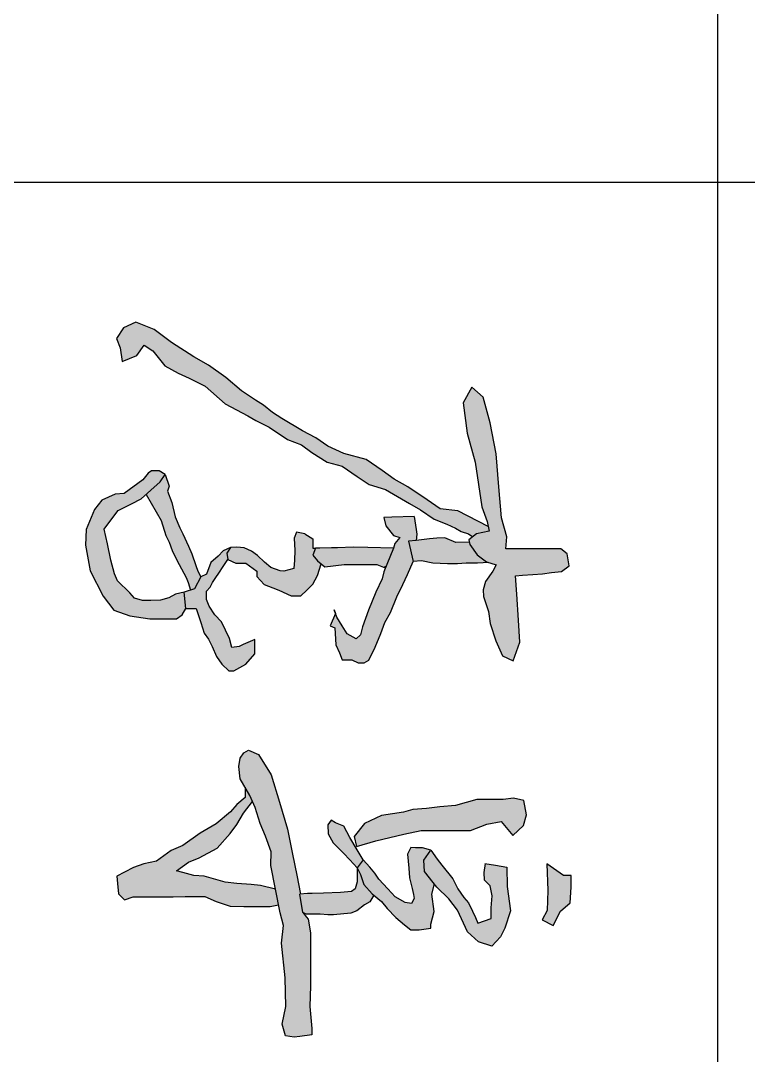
# Model space of a CAD drawing. Extents: x 14207793 to 14719554, y -1675802 to -1228715.
# Drawn here: x 14473451 to 14474362, y -1673702 to -1672406 of the extents above; entities that cross this region are included whole.
import ezdxf

# ---------------------------------------------------------------- set-up
doc = ezdxf.new("R2010")
doc.units = 0
doc.header["$LTSCALE"] = 500
doc.header["$MEASUREMENT"] = 0
doc.layers.get('0').update_dxf_attribs({"linetype": 'CONTINUOUS'})
doc.layers.add('PUB_TITLE', color=4, linetype='CONTINUOUS')

# ---------------------------------------------------------------- blocks, each defined once
blk = doc.blocks.new('54598989')
for points in [[(3419465.2, -2077893.2), (3419418.5, -2077841.5), (3419332.8, -2077835.4), (3419268.5, -2077835.4), (3419268.5, -2077878.2), (3419204.2, -2077970), (3419351.2, -2077963.8), (3419461.4, -2077966.9), (3419513.4, -2077994.4), (3419544.7, -2077935.2)], [(3417606, -2078046.2), (3417602.2, -2077993.1), (3417594.8, -2077944.2), (3417589.3, -2077889.3), (3417558.2, -2077845.3), (3417492.2, -2077856.3), (3417465, -2077891.6), (3417465, -2078016.8), (3417465, -2078195.6), (3417397.6, -2078190.2), (3417293.1, -2078219.5), (3417122.7, -2078234.1), (3416939.5, -2078249.9), (3416768.1, -2078282.1), (3416627, -2078320.6), (3416572, -2078382.8), (3416658.1, -2078430.4), (3416824.9, -2078408.5), (3416986.2, -2078364.5), (3417231.8, -2078327.9), (3417314.3, -2078298.6), (3417367.4, -2078287.6), (3417381.7, -2078356.6), (3417415.1, -2078399.3), (3417440.8, -2078393.8), (3417497.6, -2078353.5), (3417536.1, -2078302.3), (3417552.6, -2078249.1), (3417587.4, -2078267.5), (3417644.2, -2078307.7), (3417690, -2078320.6), (3417726.7, -2078318.7), (3417811, -2078291.3), (3417877, -2078282.1), (3417972.3, -2078251), (3418054.8, -2078214.4), (3418082.3, -2078155.8), (3417979.6, -2078119.1), (3417858.7, -2078126.5), (3417713.9, -2078135.6), (3417613, -2078142.9), (3417610.1, -2078103)], [(3419018.9, -2078390.4), (3418984.5, -2078301), (3418970.7, -2078221.9), (3419046.4, -2078156.6), (3418991.3, -2078098.1), (3418932.8, -2078080.9), (3418854.1, -2078095.7), (3418840.4, -2078152.5), (3418848.2, -2078211.2), (3418848.2, -2078356.1), (3418881.5, -2078473.5), (3418889.4, -2078560.3), (3418897.2, -2078632.8), (3418903.1, -2078709.1), (3418918.8, -2078760), (3418936.3, -2078882), (3418981, -2078974.8), (3419053.3, -2079033.2), (3419108.3, -2079019.5), (3419077.4, -2078912.9), (3419039.5, -2078758.2), (3419018.9, -2078662), (3419018.9, -2078596.6), (3419018.9, -2078469.4)], [(3419505.8, -2078277.1), (3419530.7, -2078349.3), (3419500.8, -2078363.1), (3419465.2, -2078379.6), (3419419.2, -2078400.8), (3419389.1, -2078427.3), (3419341.4, -2078460.8), (3419286.6, -2078487.3), (3419210.9, -2078549.2), (3419177.5, -2078574.2), (3419129, -2078610.4), (3419184, -2078648.2), (3419246, -2078644.8), (3419332, -2078576), (3419397.4, -2078510.7), (3419459.3, -2078462.6), (3419579.8, -2078407.5), (3419634.8, -2078345.7), (3419658.9, -2078273.5), (3419607.3, -2078225.3), (3419559.1, -2078201.3), (3419462.8, -2078170.3), (3419328.6, -2078187.5), (3419222.7, -2078190.1), (3419211.6, -2078252.8), (3419202, -2078307.3), (3419251.2, -2078316), (3419293.7, -2078312.5), (3419325.5, -2078282.4), (3419380.3, -2078271.8), (3419445.7, -2078277.1)], [(3417078.9, -2078811.6), (3417032.7, -2078877.8), (3416971.2, -2078966.2), (3416937.4, -2079089.4), (3416897, -2079178.7), (3416850.8, -2079245), (3416813.4, -2079317), (3416744.1, -2079432.3), (3416712.4, -2079484.2), (3416672, -2079533.2), (3416643.2, -2079576.4), (3416591.6, -2079653.7), (3416518.9, -2079741.7), (3416449.7, -2079836.8), (3416403.5, -2079917.4), (3416325.7, -2080041.3), (3416253.6, -2080136.4), (3416213.2, -2080237.3), (3416244.9, -2080306.4), (3416302.6, -2080343.9), (3416354.5, -2080323.7), (3416429.5, -2080312.2), (3416397.8, -2080231.5), (3416340.1, -2080191.2), (3416372, -2080144.7), (3416454.7, -2080076.8), (3416494.5, -2080004.5), (3416522.6, -2079944.1), (3416565.4, -2079855.5), (3416663.1, -2079744.3), (3416729.5, -2079620.3), (3416756.1, -2079576.1), (3416793, -2079502.3), (3416861.2, -2079401.2), (3416890.8, -2079323), (3416932.1, -2079266.9), (3416986.7, -2079181.4), (3417008.9, -2079098.8), (3417065, -2079016.1), (3417109.8, -2078950.2), (3417136.2, -2078860.4), (3417174.6, -2078792.6), (3417214.4, -2078727.7), (3417248.4, -2078665.7), (3417300.1, -2078590.5), (3417328.1, -2078521.1), (3417350.3, -2078473.9), (3417369.5, -2078441.5), (3417381.3, -2078401.6), (3417398.4, -2078378), (3417381.7, -2078356.6), (3417367.4, -2078287.6), (3417340.9, -2078293.1), (3417254.8, -2078460), (3417243.3, -2078558), (3417194.2, -2078630), (3417122.1, -2078736.7)], [(3417547.8, -2078518.4), (3417547.8, -2078462.6), (3417544.3, -2078414.4), (3417544.3, -2078351.2), (3417539.9, -2078289.9), (3417536.1, -2078302.3), (3417497.6, -2078353.5), (3417440.8, -2078393.8), (3417427.9, -2078396.6), (3417428.9, -2078471.9), (3417402.8, -2078531.4), (3417404.7, -2078575.9), (3417408.4, -2078616.8), (3417417.7, -2078691.1), (3417421.4, -2078731.9), (3417534.8, -2078707.8), (3417531.1, -2078661.4), (3417544.1, -2078598.2)], [(3419559.2, -2078609.8), (3419536.4, -2078609.8), (3419467.7, -2078591.2), (3419372, -2078604), (3419314.8, -2078589.8), (3419246, -2078644.8), (3419184, -2078648.2), (3419129, -2078610.4), (3419114.4, -2078655), (3419114.4, -2078694.9), (3419113, -2078720.5), (3419150, -2078737.5), (3419228.3, -2078730.4), (3419281, -2078727.6), (3419339.4, -2078713.4), (3419373.4, -2078705.1), (3419395, -2078702), (3419423.5, -2078716.2), (3419416.4, -2078751.8), (3419385, -2078807.3), (3419340.9, -2078847.1), (3419287.6, -2078896.8), (3419254.8, -2078918.2), (3419221.9, -2078946.8), (3419181.9, -2078983.9), (3419226.2, -2079015.3), (3419261.9, -2078996.8), (3419317.7, -2078979.6), (3419369.1, -2078932.5), (3419412, -2078882.5), (3419450.6, -2078851.1), (3419500.6, -2078802.6), (3419540.6, -2078754), (3419568.6, -2078720.1), (3419568.6, -2078674)], [(3417661.2, -2078763.5), (3417605.5, -2078737.5), (3417534.8, -2078707.8), (3417421.4, -2078731.9), (3417417.7, -2078691.1), (3417384.3, -2078686.5), (3417357.8, -2078690.7), (3417285.7, -2078702.2), (3417289.5, -2078824.8), (3417291.3, -2078869.4), (3417337.8, -2078858.2), (3417391.7, -2078815.5), (3417401, -2078780.2), (3417434.4, -2078808.1), (3417460.5, -2078815.5), (3417590.6, -2078869.4), (3417629.6, -2078878.6), (3417704, -2078913.9), (3417802.5, -2078952.9), (3417895.4, -2078986.4), (3417940, -2078997.5), (3417960.5, -2079021.6), (3417934.5, -2079071.8), (3417889.9, -2079099.6), (3417841.5, -2079127.5), (3417821.1, -2079134.9), (3417889.9, -2079164.6), (3417900.7, -2079139.5), (3417994, -2079133.1), (3418038.6, -2079114.5), (3418077.6, -2079098.2), (3418077.6, -2079045.8), (3418094.3, -2079010.5), (3418094.3, -2078977.1), (3418079.5, -2078951.1), (3418007, -2078917.6), (3417932.6, -2078886.1), (3417871.3, -2078863.8), (3417815.5, -2078832.2), (3417730, -2078796.9)], [(3417551.2, -2078990.5), (3417551.2, -2078941.9), (3417551.2, -2078906.7), (3417570.2, -2078860.9), (3417460.5, -2078815.5), (3417457.3, -2078957), (3417455.5, -2079037.4), (3417459, -2079124.6), (3417459, -2079158.1), (3417460.7, -2079221.7), (3417460.7, -2079246.9), (3417499.2, -2079260.3), (3417531.1, -2079235.1), (3417563, -2079194.9), (3417551.2, -2079087.7), (3417551.2, -2079027.4)], [(3419475.1, -2079050.3), (3419462.7, -2079017.3), (3419429.7, -2078976.1), (3419413.2, -2078946.2), (3419377, -2078923.3), (3419369.1, -2078932.5), (3419317.7, -2078979.6), (3419261.9, -2078996.8), (3419226.2, -2079015.3), (3419303.8, -2079015.3), (3419341.9, -2079026.8), (3419356.4, -2079047.4), (3419361.5, -2079107.2), (3419364.7, -2079202.3), (3419367.8, -2079264.2), (3419367.8, -2079289.9), (3419371.9, -2079332.2), (3419473.1, -2079316.6), (3419482.4, -2079297), (3419482.4, -2079283.6), (3419482.4, -2079219.7), (3419484.5, -2079177.4), (3419484.5, -2079147.5)], [(3419144.8, -2079090.7), (3419180.9, -2079056.7), (3419226.2, -2079015.3), (3419181.9, -2078983.9), (3419126.1, -2079016.2), (3419057.5, -2079056), (3418995.6, -2079089.2), (3418976.6, -2079135), (3418963.2, -2079158.7), (3418987.9, -2079177.3), (3419038.5, -2079176.2), (3419088, -2079148.4)], [(3417724, -2079327.8), (3417692.3, -2079294.6), (3417659.2, -2079261.5), (3417610.9, -2079234.4), (3417547, -2079215), (3417531.1, -2079235.1), (3417499.2, -2079260.3), (3417460.7, -2079246.9), (3417460.7, -2079259.9), (3417410, -2079259.9), (3417381.7, -2079304.6), (3417372.2, -2079351.7), (3417405.3, -2079363.8), (3417473.2, -2079360.8), (3417527.5, -2079362.3), (3417572.7, -2079365.3), (3417587.8, -2079421.1), (3417586.3, -2079440.6), (3417568.2, -2079491.9), (3417538.1, -2079528), (3417500.5, -2079566.6), (3417477.9, -2079599.7), (3417459.8, -2079638.9), (3417455.3, -2079681.1), (3417456.8, -2079714.3), (3417488.5, -2079735.3), (3417523.1, -2079729.3), (3417542.7, -2079685.6), (3417542.7, -2079652.5), (3417542.7, -2079631.4), (3417572.9, -2079590.7), (3417587.9, -2079570.5), (3417616.9, -2079570.5), (3417662.2, -2079529.7), (3417680.3, -2079481.5), (3417692.8, -2079448), (3417724, -2079380.5)], [(3419213.1, -2079492.1), (3419473.5, -2079441.8), (3419544.1, -2079423.3), (3419642.5, -2079434.4), (3419833.8, -2079414), (3419991.6, -2079410.3), (3420088.2, -2079430.7), (3420153.2, -2079412.1), (3420161.3, -2079364.1), (3420156.9, -2079332.4), (3420147.6, -2079265.6), (3420112.4, -2079265.6), (3419991.6, -2079276.7), (3419876.5, -2079274.5), (3419742.8, -2079274.5), (3419583.7, -2079274.5), (3419509.8, -2079286.6), (3419498.6, -2079295.8), (3419473.1, -2079316.6), (3419371.9, -2079332.2), (3419371.6, -2079329), (3419266.4, -2079349.7), (3419149.7, -2079372.7), (3419012.8, -2079399.7), (3418863.8, -2079444.6), (3418712.1, -2079490.3), (3418600.8, -2079561.5), (3418576.1, -2079616.4), (3418590.9, -2079642.4), (3418620.6, -2079660.9), (3418667.1, -2079668.4), (3418733.9, -2079660.9), (3418826.8, -2079609), (3418891.8, -2079579.3), (3418980.9, -2079551.5), (3419051.5, -2079521.8), (3419136.9, -2079490.2)], [(3419438.3, -2079548.3), (3419438.3, -2079496.3), (3419429.4, -2079450.3), (3419343.3, -2079467), (3419322.7, -2079549.7), (3419317.2, -2079601.7), (3419311.6, -2079679.6), (3419304.2, -2079744.6), (3419272.6, -2079860.3), (3419268.9, -2079917.9), (3419252.2, -2079979.1), (3419242.7, -2080013.8), (3419194.6, -2079947.5), (3419170.5, -2079888.2), (3419116.6, -2079788), (3419036.8, -2079717.5), (3418986.6, -2079680.4), (3418923.5, -2079643.2), (3418859.3, -2079594.1), (3418826.8, -2079609), (3418780.4, -2079635), (3418838, -2079635), (3418875.2, -2079680.4), (3418916, -2079715.6), (3418982.9, -2079793.5), (3419034.9, -2079882.6), (3419101.8, -2079979.1), (3419129.6, -2080042.2), (3419189.2, -2080124.2), (3419204.1, -2080192.9), (3419224.5, -2080250.4), (3419250.5, -2080300.5), (3419272, -2080342), (3419311.8, -2080339.5), (3419369.4, -2080333.9), (3419402.8, -2080300.5), (3419386.1, -2080252.3), (3419386.1, -2080136.5), (3419386.1, -2080112.4), (3419386.1, -2080030.7), (3419384.5, -2079965.8), (3419384.5, -2079902.7), (3419384.5, -2079856.3), (3419412.3, -2079795.1), (3419436.5, -2079717.1), (3419438.3, -2079641.1)], [(3417930.5, -2079860.9), (3417962.6, -2079836.4), (3418004.3, -2079816.3), (3418058.4, -2079791.6), (3418101.7, -2079763.8), (3418137.3, -2079725.2), (3418137.3, -2079695.9), (3418101.7, -2079631), (3418044.5, -2079580.1), (3417965.7, -2079580.1), (3417993.5, -2079644.9), (3418004.3, -2079668.1), (3418009, -2079708.2), (3417959.5, -2079720.6), (3417866.8, -2079765.4), (3417829.7, -2079800.9), (3417780.2, -2079833.3), (3417744.7, -2079847.2), (3417724.6, -2079847.2), (3417698.3, -2079847.2), (3417676.7, -2079827.1), (3417650.4, -2079814.8), (3417628.8, -2079799.3), (3417593.2, -2079776.2), (3417567.7, -2079759.6), (3417523.1, -2079729.3), (3417488.5, -2079735.3), (3417456.8, -2079714.3), (3417475.2, -2079754.8), (3417504.5, -2079782.9), (3417540.3, -2079823), (3417604.3, -2079848), (3417618.4, -2079879.4), (3417685.7, -2079913.2), (3417702.8, -2079970.6), (3417793.6, -2079962.4), (3417793.6, -2079929.1), (3417793.6, -2079904.4), (3417871.4, -2079879.7)], [(3417622.8, -2079959), (3417649.7, -2079947.9), (3417692.6, -2079936.4), (3417685.7, -2079913.2), (3417618.4, -2079879.4), (3417588.5, -2079894.9), (3417556, -2079907.3), (3417491.8, -2079929.2), (3417450.5, -2079947.6), (3417380.7, -2079978.6), (3417348.1, -2079995.6), (3417287.6, -2080020.4), (3417208.5, -2080039), (3417146.5, -2080062.3), (3417118.6, -2080053), (3417054.1, -2080075.5), (3417093.7, -2080102.8), (3417141.4, -2080155.4), (3417164.3, -2080180.6), (3417260.4, -2080124.6), (3417308.7, -2080097.6), (3417390.7, -2080071.9), (3417427.9, -2080053.3), (3417474.5, -2080037.8), (3417527.2, -2080011.4), (3417575.3, -2079985.1)], [(3417298.8, -2080369.9), (3417252.7, -2080335.8), (3417215.9, -2080261.6), (3417189.2, -2080208), (3417141.4, -2080155.4), (3417093.7, -2080102.8), (3417054.1, -2080075.5), (3417033.6, -2080109.5), (3417033.6, -2080151.6), (3417045.8, -2080170.2), (3417084, -2080199.2), (3417159.1, -2080301.2), (3417162.4, -2080351.5), (3417196, -2080425.3), (3417246.4, -2080465.5), (3417357.2, -2080512.5), (3417444.4, -2080515.9), (3417585.5, -2080489), (3417726.5, -2080418.6), (3417803.7, -2080358.2), (3417833.9, -2080271), (3417850.7, -2080160.3), (3417850.7, -2080096.6), (3417850.7, -2080012.7), (3417829.2, -2079982), (3417793.6, -2079962.4), (3417702.8, -2079970.6), (3417715.5, -2080019.4), (3417734.7, -2080055.5), (3417747.4, -2080102.3), (3417749.5, -2080155.4), (3417749.5, -2080200), (3417736.8, -2080244.6), (3417707, -2080270.1), (3417641.1, -2080338.1), (3417602.8, -2080355.1), (3417526.3, -2080376.3), (3417437, -2080393.3), (3417356.2, -2080412.4)]]:
    blk.add_hatch(color=256).paths.add_polyline_path(points)
for p, q in [((3419332.8, -2077835.4), (3419268.5, -2077835.4)), ((3419268.5, -2077835.4), (3419268.5, -2077878.2)), ((3419418.5, -2077841.5), (3419332.8, -2077835.4)), ((3417492.2, -2077856.3), (3417465, -2077891.6)), ((3417465, -2077891.6), (3417465, -2078016.8)), ((3417558.2, -2077845.3), (3417492.2, -2077856.3)), ((3417589.3, -2077889.3), (3417558.2, -2077845.3)), ((3417594.8, -2077944.2), (3417589.3, -2077889.3)), ((3419268.5, -2077878.2), (3419204.2, -2077970)), ((3419465.2, -2077893.2), (3419418.5, -2077841.5)), ((3419544.7, -2077935.2), (3419465.2, -2077893.2)), ((3417602.2, -2077993.1), (3417594.8, -2077944.2)), ((3419513.4, -2077994.4), (3419544.7, -2077935.2)), ((3419544.7, -2077935.2), (3419544.7, -2077935.2)), ((3417606, -2078046.2), (3417602.2, -2077993.1)), ((3419204.2, -2077970), (3419351.2, -2077963.8)), ((3419204.2, -2077970), (3419204.2, -2077970)), ((3419351.2, -2077963.8), (3419461.4, -2077966.9)), ((3419461.4, -2077966.9), (3419513.4, -2077994.4)), ((3419513.4, -2077994.4), (3419513.4, -2077994.4)), ((3417465, -2078016.8), (3417465, -2078195.6)), ((3417610.1, -2078103), (3417606, -2078046.2)), ((3417613, -2078142.9), (3417610.1, -2078103)), ((3417858.7, -2078126.5), (3417713.9, -2078135.6)), ((3417979.6, -2078119.1), (3417858.7, -2078126.5)), ((3418082.3, -2078155.8), (3417979.6, -2078119.1)), ((3418854.1, -2078095.7), (3418840.4, -2078152.5)), ((3418932.8, -2078080.9), (3418854.1, -2078095.7)), ((3418991.3, -2078098.1), (3418932.8, -2078080.9)), ((3419046.4, -2078156.6), (3418991.3, -2078098.1)), ((3417713.9, -2078135.6), (3417613, -2078142.9)), ((3418054.8, -2078214.4), (3418082.3, -2078155.8)), ((3418840.4, -2078152.5), (3418848.2, -2078211.2)), ((3418970.7, -2078221.9), (3419046.4, -2078156.6)), ((3419046.4, -2078156.6), (3419046.4, -2078156.6)), ((3419046.4, -2078156.6), (3419046.4, -2078156.6)), ((3419328.6, -2078187.5), (3419462.8, -2078170.3)), ((3419462.8, -2078170.3), (3419559.1, -2078201.3)), ((3417122.7, -2078234.1), (3416939.5, -2078249.9)), ((3417293.1, -2078219.5), (3417122.7, -2078234.1)), ((3417397.6, -2078190.2), (3417293.1, -2078219.5)), ((3417465, -2078195.6), (3417397.6, -2078190.2)), ((3417972.3, -2078251), (3418054.8, -2078214.4)), ((3418848.2, -2078211.2), (3418848.2, -2078356.1)), ((3418984.5, -2078301), (3418970.7, -2078221.9)), ((3418970.7, -2078221.9), (3418970.7, -2078221.9)), ((3419211.6, -2078252.8), (3419222.7, -2078190.1)), ((3419222.7, -2078190.1), (3419328.6, -2078187.5)), ((3419559.1, -2078201.3), (3419607.3, -2078225.3)), ((3419607.3, -2078225.3), (3419658.9, -2078273.5)), ((3416768.1, -2078282.1), (3416627, -2078320.6)), ((3416939.5, -2078249.9), (3416768.1, -2078282.1)), ((3417340.9, -2078293.1), (3417254.8, -2078460)), ((3417314.3, -2078298.6), (3417367.4, -2078287.6)), ((3417367.4, -2078287.6), (3417381.7, -2078356.6)), ((3417536.1, -2078302.3), (3417552.6, -2078249.1)), ((3417539.9, -2078289.9), (3417544.3, -2078351.2)), ((3417552.6, -2078249.1), (3417587.4, -2078267.5)), ((3417587.4, -2078267.5), (3417644.2, -2078307.7)), ((3417726.7, -2078318.7), (3417811, -2078291.3)), ((3417811, -2078291.3), (3417877, -2078282.1)), ((3417877, -2078282.1), (3417972.3, -2078251)), ((3419201.2, -2078311.3), (3419211.6, -2078252.8)), ((3419325.5, -2078282.4), (3419293.7, -2078312.5)), ((3419380.3, -2078271.8), (3419325.5, -2078282.4)), ((3419445.7, -2078277.1), (3419380.3, -2078271.8)), ((3419505.8, -2078277.1), (3419445.7, -2078277.1)), ((3419530.7, -2078349.3), (3419505.8, -2078277.1)), ((3419658.9, -2078273.5), (3419634.8, -2078345.7)), ((3416627, -2078320.6), (3416572, -2078382.8)), ((3416986.2, -2078364.5), (3417231.8, -2078327.9)), ((3417231.8, -2078327.9), (3417314.3, -2078298.6)), ((3417440.8, -2078393.8), (3417497.6, -2078353.5)), ((3417497.6, -2078353.5), (3417536.1, -2078302.3)), ((3417544.3, -2078351.2), (3417544.3, -2078414.4)), ((3417644.2, -2078307.7), (3417690, -2078320.6)), ((3417690, -2078320.6), (3417726.7, -2078318.7)), ((3419018.9, -2078390.4), (3418984.5, -2078301)), ((3419251.2, -2078316), (3419202, -2078307.3)), ((3419293.7, -2078312.5), (3419251.2, -2078316)), ((3419500.8, -2078363.1), (3419530.7, -2078349.3)), ((3419634.8, -2078345.7), (3419579.8, -2078407.5)), ((3416572, -2078382.8), (3416658.1, -2078430.4)), ((3416658.1, -2078430.4), (3416824.9, -2078408.5)), ((3416824.9, -2078408.5), (3416986.2, -2078364.5)), ((3417369.5, -2078441.5), (3417381.3, -2078401.6)), ((3417381.3, -2078401.6), (3417398.4, -2078378)), ((3417381.7, -2078356.6), (3417415.1, -2078399.3)), ((3417415.1, -2078399.3), (3417440.8, -2078393.8)), ((3417427.9, -2078396.6), (3417428.9, -2078471.9)), ((3418848.2, -2078356.1), (3418881.5, -2078473.5)), ((3419018.9, -2078469.4), (3419018.9, -2078390.4)), ((3419389.1, -2078427.3), (3419419.2, -2078400.8)), ((3419419.2, -2078400.8), (3419465.2, -2078379.6)), ((3419579.8, -2078407.5), (3419459.3, -2078462.6)), ((3419465.2, -2078379.6), (3419500.8, -2078363.1)), ((3417254.8, -2078460), (3417243.3, -2078558)), ((3417350.3, -2078473.9), (3417369.5, -2078441.5)), ((3417544.3, -2078414.4), (3417547.8, -2078462.6)), ((3417547.8, -2078462.6), (3417547.8, -2078518.4)), ((3419018.9, -2078596.6), (3419018.9, -2078469.4)), ((3419286.6, -2078487.3), (3419341.4, -2078460.8)), ((3419341.4, -2078460.8), (3419389.1, -2078427.3)), ((3419459.3, -2078462.6), (3419397.4, -2078510.7)), ((3417300.1, -2078590.5), (3417328.1, -2078521.1)), ((3417328.1, -2078521.1), (3417350.3, -2078473.9)), ((3417428.9, -2078471.9), (3417402.8, -2078531.4)), ((3417547.8, -2078518.4), (3417544.1, -2078598.2)), ((3418881.5, -2078473.5), (3418889.4, -2078560.3)), ((3419210.9, -2078549.2), (3419286.6, -2078487.3)), ((3419397.4, -2078510.7), (3419332, -2078576)), ((3417243.3, -2078558), (3417194.2, -2078630)), ((3417402.8, -2078531.4), (3417404.7, -2078575.9)), ((3417404.7, -2078575.9), (3417408.4, -2078616.8)), ((3418889.4, -2078560.3), (3418897.2, -2078632.8)), ((3419129, -2078610.4), (3419177.5, -2078574.2)), ((3419177.5, -2078574.2), (3419210.9, -2078549.2)), ((3419332, -2078576), (3419246, -2078644.8)), ((3419332, -2078576), (3419332, -2078576)), ((3417194.2, -2078630), (3417122.1, -2078736.7)), ((3417248.4, -2078665.7), (3417300.1, -2078590.5)), ((3417408.4, -2078616.8), (3417417.7, -2078691.1)), ((3417544.1, -2078598.2), (3417531.1, -2078661.4)), ((3418897.2, -2078632.8), (3418903.1, -2078709.1)), ((3419018.9, -2078662), (3419018.9, -2078596.6)), ((3419129, -2078610.4), (3419114.4, -2078655)), ((3419184, -2078648.2), (3419129, -2078610.4)), ((3419372, -2078604), (3419314.8, -2078589.8)), ((3419314.8, -2078589.8), (3419314.8, -2078589.8)), ((3419467.7, -2078591.2), (3419372, -2078604)), ((3419536.4, -2078609.8), (3419467.7, -2078591.2)), ((3419559.2, -2078609.8), (3419536.4, -2078609.8)), ((3419568.6, -2078674), (3419559.2, -2078609.8)), ((3417214.4, -2078727.7), (3417248.4, -2078665.7)), ((3417285.7, -2078702.2), (3417357.8, -2078690.7)), ((3417357.8, -2078690.7), (3417384.3, -2078686.5)), ((3417384.3, -2078686.5), (3417417.7, -2078691.1)), ((3417417.7, -2078691.1), (3417421.4, -2078731.9)), ((3417531.1, -2078661.4), (3417534.8, -2078707.8)), ((3419039.5, -2078758.2), (3419018.9, -2078662)), ((3419114.4, -2078694.9), (3419113, -2078720.5)), ((3419114.4, -2078655), (3419114.4, -2078694.9)), ((3419246, -2078644.8), (3419184, -2078648.2)), ((3419568.6, -2078720.1), (3419568.6, -2078674)), ((3417122.1, -2078736.7), (3417078.9, -2078811.6)), ((3417174.6, -2078792.6), (3417214.4, -2078727.7)), ((3417285.7, -2078702.2), (3417289.5, -2078824.8)), ((3417421.4, -2078731.9), (3417534.8, -2078707.8)), ((3417534.8, -2078707.8), (3417534.8, -2078707.8)), ((3417605.5, -2078737.5), (3417534.8, -2078707.8)), ((3417534.8, -2078707.8), (3417534.8, -2078707.8)), ((3417661.2, -2078763.5), (3417605.5, -2078737.5)), ((3418903.1, -2078709.1), (3418918.8, -2078760)), ((3419113, -2078720.5), (3419150, -2078737.5)), ((3419150, -2078737.5), (3419228.3, -2078730.4)), ((3419228.3, -2078730.4), (3419281, -2078727.6)), ((3419281, -2078727.6), (3419339.4, -2078713.4)), ((3419339.4, -2078713.4), (3419373.4, -2078705.1)), ((3419373.4, -2078705.1), (3419395, -2078702)), ((3419416.4, -2078751.8), (3419385, -2078807.3)), ((3419395, -2078702), (3419423.5, -2078716.2)), ((3419423.5, -2078716.2), (3419416.4, -2078751.8)), ((3419500.6, -2078802.6), (3419540.6, -2078754)), ((3419540.6, -2078754), (3419568.6, -2078720.1)), ((3417078.9, -2078811.6), (3417032.7, -2078877.8)), ((3417136.2, -2078860.4), (3417174.6, -2078792.6)), ((3417391.7, -2078815.5), (3417401, -2078780.2)), ((3417401, -2078780.2), (3417434.4, -2078808.1)), ((3417434.4, -2078808.1), (3417460.5, -2078815.5)), ((3417730, -2078796.9), (3417661.2, -2078763.5)), ((3417815.5, -2078832.2), (3417730, -2078796.9)), ((3418918.8, -2078760), (3418918.8, -2078760)), ((3418918.8, -2078760), (3418936.3, -2078882)), ((3419077.4, -2078912.9), (3419039.5, -2078758.2)), ((3419385, -2078807.3), (3419340.9, -2078847.1)), ((3419450.6, -2078851.1), (3419500.6, -2078802.6)), ((3417109.8, -2078950.2), (3417136.2, -2078860.4)), ((3417289.5, -2078824.8), (3417291.3, -2078869.4)), ((3417291.3, -2078869.4), (3417337.8, -2078858.2)), ((3417291.3, -2078869.4), (3417291.3, -2078869.4)), ((3417337.8, -2078858.2), (3417391.7, -2078815.5)), ((3417460.5, -2078815.5), (3417457.3, -2078957)), ((3417460.5, -2078815.5), (3417590.6, -2078869.4)), ((3417551.2, -2078906.7), (3417570.2, -2078860.9)), ((3417570.2, -2078860.9), (3417560.7, -2078860.9)), ((3417590.6, -2078869.4), (3417629.6, -2078878.6)), ((3417871.3, -2078863.8), (3417815.5, -2078832.2)), ((3417932.6, -2078886.1), (3417871.3, -2078863.8)), ((3419340.9, -2078847.1), (3419287.6, -2078896.8)), ((3419412, -2078882.5), (3419450.6, -2078851.1)), ((3417032.7, -2078877.8), (3416971.2, -2078966.2)), ((3417551.2, -2078941.9), (3417551.2, -2078906.7)), ((3417629.6, -2078878.6), (3417704, -2078913.9)), ((3417704, -2078913.9), (3417802.5, -2078952.9)), ((3418007, -2078917.6), (3417932.6, -2078886.1)), ((3418079.5, -2078951.1), (3418007, -2078917.6)), ((3418936.3, -2078882), (3418981, -2078974.8)), ((3419108.3, -2079019.5), (3419077.4, -2078912.9)), ((3419077.4, -2078912.9), (3419077.4, -2078912.9)), ((3419254.8, -2078918.2), (3419221.9, -2078946.8)), ((3419287.6, -2078896.8), (3419254.8, -2078918.2)), ((3419369.1, -2078932.5), (3419412, -2078882.5)), ((3419377, -2078923.3), (3419413.2, -2078946.2)), ((3416971.2, -2078966.2), (3416937.4, -2079089.4)), ((3417065, -2079016.1), (3417109.8, -2078950.2)), ((3417457.3, -2078957), (3417455.5, -2079037.4)), ((3417551.2, -2078990.5), (3417551.2, -2078941.9)), ((3417802.5, -2078952.9), (3417895.4, -2078986.4)), ((3418094.3, -2078977.1), (3418079.5, -2078951.1)), ((3418094.3, -2079010.5), (3418094.3, -2078977.1)), ((3418981, -2078974.8), (3418981, -2078974.8)), ((3418981, -2078974.8), (3419053.3, -2079033.2)), ((3419221.9, -2078946.8), (3419181.9, -2078983.9)), ((3419221.9, -2078946.8), (3419221.9, -2078946.8)), ((3419261.9, -2078996.8), (3419317.7, -2078979.6)), ((3419317.7, -2078979.6), (3419369.1, -2078932.5)), ((3419413.2, -2078946.2), (3419429.7, -2078976.1)), ((3419429.7, -2078976.1), (3419462.7, -2079017.3)), ((3417008.9, -2079098.8), (3417065, -2079016.1)), ((3417455.5, -2079037.4), (3417459, -2079124.6)), ((3417551.2, -2079027.4), (3417551.2, -2078990.5)), ((3417551.2, -2079087.7), (3417551.2, -2079027.4)), ((3417895.4, -2078986.4), (3417940, -2078997.5)), ((3417960.5, -2079021.6), (3417934.5, -2079071.8)), ((3417940, -2078997.5), (3417960.5, -2079021.6)), ((3418077.6, -2079045.8), (3418094.3, -2079010.5)), ((3419053.3, -2079033.2), (3419108.3, -2079019.5)), ((3419053.3, -2079033.2), (3419053.3, -2079033.2)), ((3419126.1, -2079016.2), (3419057.5, -2079056)), ((3419108.3, -2079019.5), (3419108.3, -2079019.5)), ((3419181.9, -2078983.9), (3419126.1, -2079016.2)), ((3419180.9, -2079056.7), (3419226.2, -2079015.3)), ((3419181.9, -2078983.9), (3419181.9, -2078983.9)), ((3419181.9, -2078983.9), (3419226.2, -2079015.3)), ((3419226.2, -2079015.3), (3419261.9, -2078996.8)), ((3419226.2, -2079015.3), (3419303.8, -2079015.3)), ((3419303.8, -2079015.3), (3419341.9, -2079026.8)), ((3419341.9, -2079026.8), (3419356.4, -2079047.4)), ((3419462.7, -2079017.3), (3419475.1, -2079050.3)), ((3416937.4, -2079089.4), (3416897, -2079178.7)), ((3417563, -2079194.9), (3417551.2, -2079087.7)), ((3417934.5, -2079071.8), (3417889.9, -2079099.6)), ((3418077.6, -2079098.2), (3418077.6, -2079045.8)), ((3418995.6, -2079089.2), (3418976.6, -2079135)), ((3419057.5, -2079056), (3418995.6, -2079089.2)), ((3419088, -2079148.4), (3419144.8, -2079090.7)), ((3419144.8, -2079090.7), (3419180.9, -2079056.7)), ((3419356.4, -2079047.4), (3419361.5, -2079107.2)), ((3419475.1, -2079050.3), (3419484.5, -2079147.5)), ((3416986.7, -2079181.4), (3417008.9, -2079098.8)), ((3417459, -2079124.6), (3417459, -2079158.1)), ((3417841.5, -2079127.5), (3417800.6, -2079142.4)), ((3417800.6, -2079142.4), (3417821.1, -2079134.9)), ((3417821.1, -2079134.9), (3417889.9, -2079164.6)), ((3417889.9, -2079099.6), (3417841.5, -2079127.5)), ((3417889.9, -2079164.6), (3417900.7, -2079139.5)), ((3417900.7, -2079139.5), (3417994, -2079133.1)), ((3417994, -2079133.1), (3418038.6, -2079114.5)), ((3418038.6, -2079114.5), (3418077.6, -2079098.2)), ((3418976.6, -2079135), (3418963.2, -2079158.7)), ((3419038.5, -2079176.2), (3419088, -2079148.4)), ((3419361.5, -2079107.2), (3419364.7, -2079202.3)), ((3419484.5, -2079147.5), (3419484.5, -2079177.4)), ((3416897, -2079178.7), (3416850.8, -2079245)), ((3416932.1, -2079266.9), (3416986.7, -2079181.4)), ((3417459, -2079158.1), (3417460.7, -2079221.7)), ((3417531.1, -2079235.1), (3417563, -2079194.9)), ((3418963.2, -2079158.7), (3418987.9, -2079177.3)), ((3418987.9, -2079177.3), (3419038.5, -2079176.2)), ((3419364.7, -2079202.3), (3419367.8, -2079264.2)), ((3419484.5, -2079177.4), (3419482.4, -2079219.7)), ((3416850.8, -2079245), (3416813.4, -2079317)), ((3416890.8, -2079323), (3416932.1, -2079266.9)), ((3417381.7, -2079304.6), (3417410, -2079259.9)), ((3417410, -2079259.9), (3417460.7, -2079259.9)), ((3417460.7, -2079221.7), (3417460.7, -2079246.9)), ((3417460.7, -2079246.9), (3417460.7, -2079246.9)), ((3417460.7, -2079246.9), (3417499.2, -2079260.3)), ((3417460.7, -2079259.9), (3417460.7, -2079246.9)), ((3417499.2, -2079260.3), (3417531.1, -2079235.1)), ((3417531.1, -2079235.1), (3417531.1, -2079235.1)), ((3417610.9, -2079234.4), (3417547, -2079215)), ((3417547, -2079215), (3417547, -2079215)), ((3417659.2, -2079261.5), (3417610.9, -2079234.4)), ((3417692.3, -2079294.6), (3417659.2, -2079261.5)), ((3419367.8, -2079264.2), (3419367.8, -2079289.9)), ((3419482.4, -2079219.7), (3419482.4, -2079283.6)), ((3419991.6, -2079276.7), (3420112.4, -2079265.6)), ((3420112.4, -2079265.6), (3420147.6, -2079265.6)), ((3420147.6, -2079265.6), (3420156.9, -2079332.4)), ((3416813.4, -2079317), (3416744.1, -2079432.3)), ((3416861.2, -2079401.2), (3416890.8, -2079323)), ((3417381.7, -2079304.6), (3417372.2, -2079351.7)), ((3417724, -2079327.8), (3417692.3, -2079294.6)), ((3419367.8, -2079289.9), (3419371.9, -2079332.2)), ((3419473.1, -2079316.6), (3419371.9, -2079332.2)), ((3419473.1, -2079316.6), (3419498.6, -2079295.8)), ((3419482.4, -2079297), (3419473.1, -2079316.6)), ((3419482.4, -2079283.6), (3419482.4, -2079297)), ((3419482.4, -2079297), (3419482.4, -2079297)), ((3419498.6, -2079295.8), (3419509.8, -2079286.6)), ((3419509.8, -2079286.6), (3419583.7, -2079274.5)), ((3419583.7, -2079274.5), (3419742.8, -2079274.5)), ((3419742.8, -2079274.5), (3419876.5, -2079274.5)), ((3419876.5, -2079274.5), (3419991.6, -2079276.7)), ((3417372.2, -2079351.7), (3417405.3, -2079363.8)), ((3417405.3, -2079363.8), (3417473.2, -2079360.8)), ((3417473.2, -2079360.8), (3417527.5, -2079362.3)), ((3417527.5, -2079362.3), (3417572.7, -2079365.3)), ((3417572.7, -2079365.3), (3417572.7, -2079365.3)), ((3417572.7, -2079365.3), (3417587.8, -2079421.1)), ((3417692.8, -2079448), (3417724, -2079380.5)), ((3417724, -2079380.5), (3417724, -2079327.8)), ((3419012.8, -2079399.7), (3419149.7, -2079372.7)), ((3419149.7, -2079372.7), (3419266.4, -2079349.7)), ((3419266.4, -2079349.7), (3419371.6, -2079329)), ((3420161.3, -2079364.1), (3420153.2, -2079412.1)), ((3420156.9, -2079332.4), (3420161.3, -2079364.1)), ((3416744.1, -2079432.3), (3416712.4, -2079484.2)), ((3416793, -2079502.3), (3416861.2, -2079401.2)), ((3417586.3, -2079440.6), (3417568.2, -2079491.9)), ((3417587.8, -2079421.1), (3417586.3, -2079440.6)), ((3418863.8, -2079444.6), (3419012.8, -2079399.7)), ((3419544.1, -2079423.3), (3419473.5, -2079441.8)), ((3419642.5, -2079434.4), (3419544.1, -2079423.3)), ((3419833.8, -2079414), (3419642.5, -2079434.4)), ((3419991.6, -2079410.3), (3419833.8, -2079414)), ((3420088.2, -2079430.7), (3419991.6, -2079410.3)), ((3420153.2, -2079412.1), (3420088.2, -2079430.7)), ((3416712.4, -2079484.2), (3416672, -2079533.2)), ((3417568.2, -2079491.9), (3417538.1, -2079528)), ((3417662.2, -2079529.7), (3417680.3, -2079481.5)), ((3417680.3, -2079481.5), (3417692.8, -2079448)), ((3417692.8, -2079448), (3417692.8, -2079448)), ((3418600.8, -2079561.5), (3418712.1, -2079490.3)), ((3418712.1, -2079490.3), (3418863.8, -2079444.6)), ((3419136.9, -2079490.2), (3419051.5, -2079521.8)), ((3419213.1, -2079492.1), (3419136.9, -2079490.2)), ((3419473.5, -2079441.8), (3419213.1, -2079492.1)), ((3419343.3, -2079467), (3419322.7, -2079549.7)), ((3419438.3, -2079496.3), (3419429.4, -2079450.3)), ((3419438.3, -2079548.3), (3419438.3, -2079496.3)), ((3416672, -2079533.2), (3416643.2, -2079576.4)), ((3416756.1, -2079576.1), (3416793, -2079502.3)), ((3417538.1, -2079528), (3417500.5, -2079566.6)), ((3417616.9, -2079570.5), (3417662.2, -2079529.7)), ((3418980.9, -2079551.5), (3418891.8, -2079579.3)), ((3419051.5, -2079521.8), (3418980.9, -2079551.5)), ((3419322.7, -2079549.7), (3419317.2, -2079601.7)), ((3419438.3, -2079641.1), (3419438.3, -2079548.3)), ((3416643.2, -2079576.4), (3416591.6, -2079653.7)), ((3416729.5, -2079620.3), (3416756.1, -2079576.1)), ((3417477.9, -2079599.7), (3417459.8, -2079638.9)), ((3417500.5, -2079566.6), (3417477.9, -2079599.7)), ((3417542.7, -2079631.4), (3417572.9, -2079590.7)), ((3417572.9, -2079590.7), (3417587.9, -2079570.5)), ((3417587.9, -2079570.5), (3417616.9, -2079570.5)), ((3418044.5, -2079580.1), (3417965.7, -2079580.1)), ((3417965.7, -2079580.1), (3417993.5, -2079644.9)), ((3418101.7, -2079631), (3418044.5, -2079580.1)), ((3418576.1, -2079616.4), (3418600.8, -2079561.5)), ((3418826.8, -2079609), (3418733.9, -2079660.9)), ((3418891.8, -2079579.3), (3418826.8, -2079609)), ((3418923.5, -2079643.2), (3418859.3, -2079594.1)), ((3419317.2, -2079601.7), (3419311.6, -2079679.6)), ((3416591.6, -2079653.7), (3416518.9, -2079741.7)), ((3416663.1, -2079744.3), (3416729.5, -2079620.3)), ((3417459.8, -2079638.9), (3417455.3, -2079681.1)), ((3417542.7, -2079652.5), (3417542.7, -2079631.4)), ((3417542.7, -2079685.6), (3417542.7, -2079652.5)), ((3417993.5, -2079644.9), (3418004.3, -2079668.1)), ((3418004.3, -2079668.1), (3418009, -2079708.2)), ((3418137.3, -2079695.9), (3418101.7, -2079631)), ((3418590.9, -2079642.4), (3418576.1, -2079616.4)), ((3418620.6, -2079660.9), (3418590.9, -2079642.4)), ((3418667.1, -2079668.4), (3418620.6, -2079660.9)), ((3418733.9, -2079660.9), (3418667.1, -2079668.4)), ((3418780.4, -2079635), (3418838, -2079635)), ((3418838, -2079635), (3418875.2, -2079680.4)), ((3418986.6, -2079680.4), (3418923.5, -2079643.2)), ((3419436.5, -2079717.1), (3419438.3, -2079641.1)), ((3417455.3, -2079681.1), (3417456.8, -2079714.3)), ((3417456.8, -2079714.3), (3417456.8, -2079714.3)), ((3417456.8, -2079714.3), (3417488.5, -2079735.3)), ((3417456.8, -2079714.3), (3417475.2, -2079754.8)), ((3417523.1, -2079729.3), (3417542.7, -2079685.6)), ((3417959.5, -2079720.6), (3417866.8, -2079765.4)), ((3418009, -2079708.2), (3417959.5, -2079720.6)), ((3418101.7, -2079763.8), (3418137.3, -2079725.2)), ((3418137.3, -2079725.2), (3418137.3, -2079695.9)), ((3418875.2, -2079680.4), (3418916, -2079715.6)), ((3418916, -2079715.6), (3418982.9, -2079793.5)), ((3419036.8, -2079717.5), (3418986.6, -2079680.4)), ((3419116.6, -2079788), (3419036.8, -2079717.5)), ((3419311.6, -2079679.6), (3419304.2, -2079744.6)), ((3419412.3, -2079795.1), (3419436.5, -2079717.1)), ((3416518.9, -2079741.7), (3416449.7, -2079836.8)), ((3416565.4, -2079855.5), (3416663.1, -2079744.3)), ((3417475.2, -2079754.8), (3417504.5, -2079782.9)), ((3417488.5, -2079735.3), (3417523.1, -2079729.3)), ((3417504.5, -2079782.9), (3417540.3, -2079823)), ((3417523.1, -2079729.3), (3417523.1, -2079729.3)), ((3417567.7, -2079759.6), (3417523.1, -2079729.3)), ((3417593.2, -2079776.2), (3417567.7, -2079759.6)), ((3417567.7, -2079759.6), (3417567.7, -2079759.6)), ((3417628.8, -2079799.3), (3417593.2, -2079776.2)), ((3417866.8, -2079765.4), (3417829.7, -2079800.9)), ((3418058.4, -2079791.6), (3418101.7, -2079763.8)), ((3419304.2, -2079744.6), (3419272.6, -2079860.3)), ((3416449.7, -2079836.8), (3416403.5, -2079917.4)), ((3417540.3, -2079823), (3417604.3, -2079848)), ((3417650.4, -2079814.8), (3417628.8, -2079799.3)), ((3417676.7, -2079827.1), (3417650.4, -2079814.8)), ((3417698.3, -2079847.2), (3417676.7, -2079827.1)), ((3417780.2, -2079833.3), (3417744.7, -2079847.2)), ((3417829.7, -2079800.9), (3417780.2, -2079833.3)), ((3417930.5, -2079860.9), (3417962.6, -2079836.4)), ((3417962.6, -2079836.4), (3418004.3, -2079816.3)), ((3418004.3, -2079816.3), (3418058.4, -2079791.6)), ((3418982.9, -2079793.5), (3419034.9, -2079882.6)), ((3419170.5, -2079888.2), (3419116.6, -2079788)), ((3419384.5, -2079856.3), (3419412.3, -2079795.1)), ((3416522.6, -2079944.1), (3416565.4, -2079855.5)), ((3417556, -2079907.3), (3417588.5, -2079894.9)), ((3417588.5, -2079894.9), (3417618.4, -2079879.4)), ((3417604.3, -2079848), (3417618.4, -2079879.4)), ((3417618.4, -2079879.4), (3417685.7, -2079913.2)), ((3417724.6, -2079847.2), (3417698.3, -2079847.2)), ((3417744.7, -2079847.2), (3417724.6, -2079847.2)), ((3417793.6, -2079904.4), (3417871.4, -2079879.7)), ((3417871.4, -2079879.7), (3417930.5, -2079860.9)), ((3419034.9, -2079882.6), (3419101.8, -2079979.1)), ((3419194.6, -2079947.5), (3419170.5, -2079888.2)), ((3419272.6, -2079860.3), (3419268.9, -2079917.9)), ((3419384.5, -2079902.7), (3419384.5, -2079856.3)), ((3416403.5, -2079917.4), (3416325.7, -2080041.3)), ((3416494.5, -2080004.5), (3416522.6, -2079944.1)), ((3417380.7, -2079978.6), (3417450.5, -2079947.6)), ((3417450.5, -2079947.6), (3417491.8, -2079929.2)), ((3417491.8, -2079929.2), (3417556, -2079907.3)), ((3417622.8, -2079959), (3417649.7, -2079947.9)), ((3417649.7, -2079947.9), (3417692.6, -2079936.4)), ((3417649.7, -2079947.9), (3417649.7, -2079947.9)), ((3417685.7, -2079913.2), (3417702.8, -2079970.6)), ((3417793.6, -2079929.1), (3417793.6, -2079904.4)), ((3417793.6, -2079962.4), (3417793.6, -2079929.1)), ((3419242.7, -2080013.8), (3419194.6, -2079947.5)), ((3419268.9, -2079917.9), (3419252.2, -2079979.1)), ((3419384.5, -2079965.8), (3419384.5, -2079902.7)), ((3416454.7, -2080076.8), (3416494.5, -2080004.5)), ((3417287.6, -2080020.4), (3417348.1, -2079995.6)), ((3417348.1, -2079995.6), (3417380.7, -2079978.6)), ((3417474.5, -2080037.8), (3417527.2, -2080011.4)), ((3417527.2, -2080011.4), (3417575.3, -2079985.1)), ((3417575.3, -2079985.1), (3417622.8, -2079959)), ((3417793.6, -2079962.4), (3417702.8, -2079970.6)), ((3417702.8, -2079970.6), (3417715.5, -2080019.4)), ((3417702.8, -2079970.6), (3417702.8, -2079970.6)), ((3417829.2, -2079982), (3417793.6, -2079962.4)), ((3417850.7, -2080012.7), (3417829.2, -2079982)), ((3419101.8, -2079979.1), (3419129.6, -2080042.2)), ((3419252.2, -2079979.1), (3419242.7, -2080013.8)), ((3419386.1, -2080030.7), (3419384.5, -2079965.8)), ((3416325.7, -2080041.3), (3416253.6, -2080136.4)), ((3417054.1, -2080075.5), (3417118.6, -2080053)), ((3417118.6, -2080053), (3417146.5, -2080062.3)), ((3417146.5, -2080062.3), (3417208.5, -2080039)), ((3417208.5, -2080039), (3417287.6, -2080020.4)), ((3417390.7, -2080071.9), (3417427.9, -2080053.3)), ((3417427.9, -2080053.3), (3417474.5, -2080037.8)), ((3417715.5, -2080019.4), (3417734.7, -2080055.5)), ((3417734.7, -2080055.5), (3417747.4, -2080102.3)), ((3417850.7, -2080096.6), (3417850.7, -2080012.7)), ((3419129.6, -2080042.2), (3419189.2, -2080124.2)), ((3419386.1, -2080112.4), (3419386.1, -2080030.7)), ((3416372, -2080144.7), (3416454.7, -2080076.8)), ((3417054.1, -2080075.5), (3417033.6, -2080109.5)), ((3417033.6, -2080109.5), (3417033.6, -2080151.6)), ((3417093.7, -2080102.8), (3417054.1, -2080075.5)), ((3417141.4, -2080155.4), (3417093.7, -2080102.8)), ((3417093.7, -2080102.8), (3417093.7, -2080102.8)), ((3417164.3, -2080180.6), (3417260.4, -2080124.6)), ((3417260.4, -2080124.6), (3417308.7, -2080097.6)), ((3417308.7, -2080097.6), (3417390.7, -2080071.9)), ((3417747.4, -2080102.3), (3417749.5, -2080155.4)), ((3417850.7, -2080160.3), (3417850.7, -2080096.6)), ((3419189.2, -2080124.2), (3419204.1, -2080192.9)), ((3419386.1, -2080136.5), (3419386.1, -2080112.4)), ((3416253.6, -2080136.4), (3416213.2, -2080237.3)), ((3416340.1, -2080191.2), (3416372, -2080144.7)), ((3417033.6, -2080151.6), (3417045.8, -2080170.2)), ((3417045.8, -2080170.2), (3417084, -2080199.2)), ((3417189.2, -2080208), (3417141.4, -2080155.4)), ((3417749.5, -2080155.4), (3417749.5, -2080200)), ((3417833.9, -2080271), (3417850.7, -2080160.3)), ((3419386.1, -2080252.3), (3419386.1, -2080136.5)), ((3416213.2, -2080237.3), (3416244.9, -2080306.4)), ((3416397.8, -2080231.5), (3416340.1, -2080191.2)), ((3416429.5, -2080312.2), (3416397.8, -2080231.5)), ((3416397.8, -2080231.5), (3416397.8, -2080231.5)), ((3417084, -2080199.2), (3417159.1, -2080301.2)), ((3417215.9, -2080261.6), (3417189.2, -2080208)), ((3417749.5, -2080200), (3417736.8, -2080244.6)), ((3419204.1, -2080192.9), (3419224.5, -2080250.4)), ((3417252.7, -2080335.8), (3417215.9, -2080261.6)), ((3417707, -2080270.1), (3417641.1, -2080338.1)), ((3417736.8, -2080244.6), (3417707, -2080270.1)), ((3417803.7, -2080358.2), (3417833.9, -2080271)), ((3419224.5, -2080250.4), (3419250.5, -2080300.5)), ((3419402.8, -2080300.5), (3419386.1, -2080252.3)), ((3416244.9, -2080306.4), (3416302.6, -2080343.9)), ((3416302.6, -2080343.9), (3416354.5, -2080323.7)), ((3416354.5, -2080323.7), (3416429.5, -2080312.2)), ((3416429.5, -2080312.2), (3416429.5, -2080312.2)), ((3417159.1, -2080301.2), (3417162.4, -2080351.5)), ((3417162.4, -2080351.5), (3417196, -2080425.3)), ((3417298.8, -2080369.9), (3417252.7, -2080335.8)), ((3417641.1, -2080338.1), (3417602.8, -2080355.1)), ((3419250.5, -2080300.5), (3419272, -2080342)), ((3419272, -2080342), (3419311.8, -2080339.5)), ((3419311.8, -2080339.5), (3419369.4, -2080333.9)), ((3419311.8, -2080339.5), (3419311.8, -2080339.5)), ((3419369.4, -2080333.9), (3419402.8, -2080300.5)), ((3417356.2, -2080412.4), (3417298.8, -2080369.9)), ((3417437, -2080393.3), (3417356.2, -2080412.4)), ((3417526.3, -2080376.3), (3417437, -2080393.3)), ((3417602.8, -2080355.1), (3417526.3, -2080376.3)), ((3417726.5, -2080418.6), (3417803.7, -2080358.2)), ((3417196, -2080425.3), (3417246.4, -2080465.5)), ((3417246.4, -2080465.5), (3417357.2, -2080512.5)), ((3417356.2, -2080412.4), (3417356.2, -2080412.4)), ((3417585.5, -2080489), (3417726.5, -2080418.6)), ((3417357.2, -2080512.5), (3417444.4, -2080515.9)), ((3417444.4, -2080515.9), (3417585.5, -2080489))]:
    blk.add_line(p, q)

msp = doc.modelspace()

# ---------------------------------------------------------------- linework, layer by layer
at = {"layer": 'PUB_TITLE'}
for p, q in [((14474323.42, -1668602.5), (14474323.42, -1674602.5, -1200)), ((14477906.98, -1672608.85, -1200), (14470778.34, -1672608.85, -1200))]:
    msp.add_line(p, q, dxfattribs=at)

# ---------------------------------------------------------------- block references
at = {"xscale": 0.2268615312874317, "yscale": 0.2268615340813994, "zscale": 0.2268615340801702, "rotation": 270}
msp.add_blockref('54598989', (14945521.19, -897776.36, -17789.82), dxfattribs=at)

doc.saveas('drawing.dxf')
